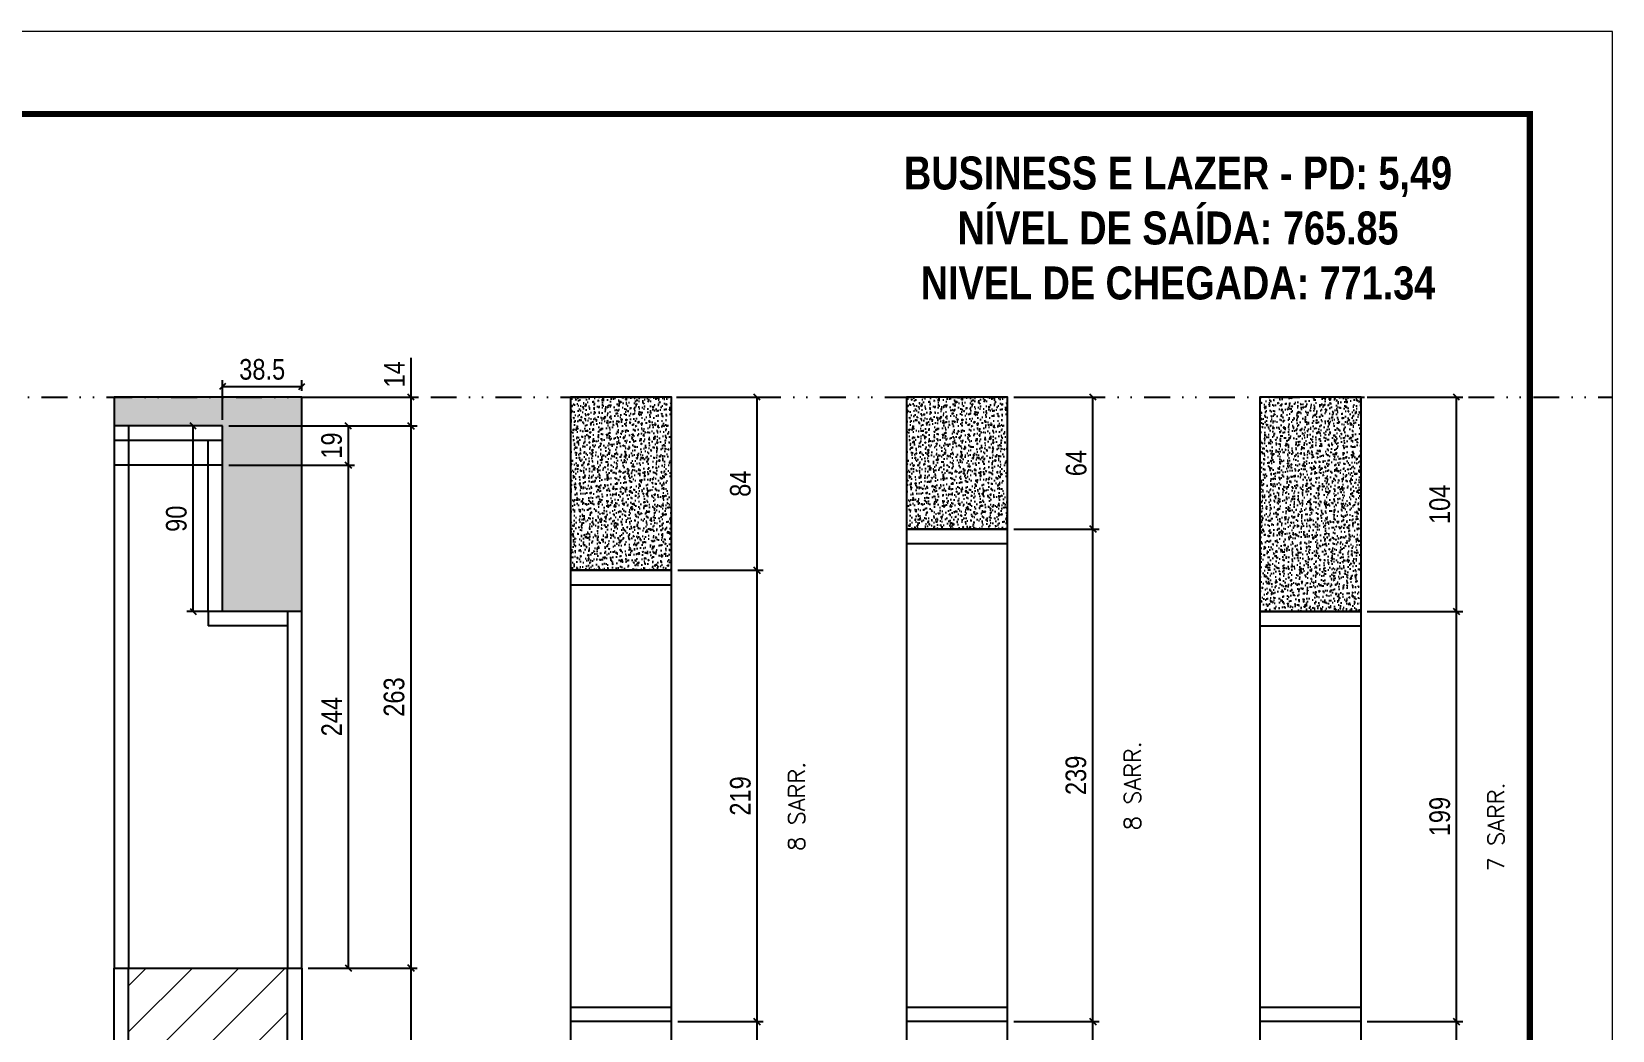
# Model space of a CAD drawing. Extents: x 13379 to 23315, y 867 to 16997.
# Drawn here: x 16703 to 17469, y 12918 to 13403 of the extents above; entities that cross this region are included whole.
import ezdxf

# ---------------------------------------------------------------- set-up
doc = ezdxf.new("R2010")
doc.units = 0
for name, pattern in [('DASHED', [0.75, 0.5, -0.25]), ('DIVIDE2', [0.625, 0.25, -0.125, 0, -0.125, 0, -0.125]), ('HIDDEN', [0.375, 0.25, -0.125])]:
    doc.linetypes.add(name, pattern=pattern)
for name, color, linetype in [('COTA', 241, 'Continuous'), ('NOMENCLATURA', 7, 'Continuous'), ('Nível', 160, 'Continuous'), ('Painéis', 200, 'Continuous'), ('SARR_2.2x7', 40, 'Continuous'), ('Sarrafo de Pressão', 42, 'HIDDEN')]:
    doc.layers.add(name, color=color, linetype=linetype)
for name, color, linetype, lineweight in [('Folhas', 255, 'Continuous', 9), ('Hachura', 251, 'Continuous', 9), ('SARRAFO DE PRESSAO', 251, 'DASHED', 9), ('Texto Seção', 7, 'Continuous', 15)]:
    doc.layers.add(name, color=color, linetype=linetype, lineweight=lineweight)
doc.styles.add('COTA TECNICA', font='techl___.ttf', dxfattribs={"height": 10})
doc.styles.add('ROMANC', font='techb___.ttf', dxfattribs={"height": 2.5})
doc.styles.add('ROMANS', font='romans.shx')
doc.dimstyles.new('PAINEL', dxfattribs={"dimtxt": 10, "dimasz": 3, "dimexe": 3, "dimexo": 3, "dimgap": 3, "dimtad": 1, "dimdec": 1, "dimzin": 12, "dimdsep": 46, "dimtxsty": 'COTA TECNICA', "dimblk1": 'OBLIQUE', "dimblk2": 'OBLIQUE', "dimsah": 1, "dimcen": 0.9, "dimclrd": 4, "dimclre": 4, "dimclrt": 240, "dimadec": 1, "dimazin": 3, "dimtfac": 1, "dimtdec": 1, "dimtmove": 0, "dimatfit": 3, "dimfxl": 1, "dimtolj": 1, "dimtzin": 12, "dimarcsym": 0})

# ---------------------------------------------------------------- blocks, each defined once
blk = doc.blocks.new('9999999999')
at = {"layer": 'Folhas'}
blk.add_lwpolyline([(98138.98, 34190.21), (99623.98, 34190.21), (99623.98, 35240.21), (98138.98, 35240.21)], close=True, dxfattribs=at)
at = {"layer": 'Folhas', "color": 30, "const_width": 3}
blk.add_lwpolyline([(98213.98, 34230.21), (99583.98, 34230.21), (99583.98, 35200.21), (98213.98, 35200.21)], close=True, dxfattribs=at)
blk = doc.blocks.new('_Oblique')
at = {"color": 0, "linetype": 'ByBlock', "lineweight": -2}
blk.add_line((-0.5, -0.5), (0.5, 0.5), dxfattribs=at)
blk = doc.blocks.new('*D378')
at = {"layer": 'COTA', "color": 4, "lineweight": -2, "transparency": 16777216}
for p, q in [((17179.21, 13225.44), (17220.65, 13225.44)), ((17217.65, 13161.44), (17217.65, 13225.44)), ((17179.21, 13161.44), (17220.65, 13161.44))]:
    blk.add_line(p, q, dxfattribs=at)
at = {"layer": 'Defpoints', "color": 0, "transparency": 16777216}
for p in [(17176.21, 13225.44), (17217.65, 13225.44), (17176.21, 13161.44)]:
    blk.add_point(p, dxfattribs=at)
at = {"layer": 'COTA', "color": 4, "lineweight": -2, "transparency": 16777216, "xscale": 3, "yscale": 3, "zscale": 3}
for p, rotation in [((17217.65, 13225.44), 90), ((17217.65, 13161.44), 270)]:
    blk.add_blockref('_Oblique', p, dxfattribs=dict(at, rotation=rotation))
at = {"layer": 'COTA', "color": 240, "transparency": 16777216, "insert": (17209.55, 13193.44), "char_height": 10, "attachment_point": 5, "rotation": 90, "style": 'COTA TECNICA'}
blk.add_mtext('\\A1;64', dxfattribs=at)
blk = doc.blocks.new('*D380')
at = {"layer": 'COTA', "color": 4, "lineweight": -2, "transparency": 16777216}
for p, q in [((17179.21, 12922.44), (17220.65, 12922.44)), ((17217.65, 12678.44), (17217.65, 12922.44)), ((17179.21, 12678.44), (17220.65, 12678.44))]:
    blk.add_line(p, q, dxfattribs=at)
at = {"layer": 'Defpoints', "color": 0, "transparency": 16777216}
for p in [(17176.21, 12922.44), (17217.65, 12922.44), (17176.21, 12678.44)]:
    blk.add_point(p, dxfattribs=at)
at = {"layer": 'COTA', "color": 4, "lineweight": -2, "transparency": 16777216, "xscale": 3, "yscale": 3, "zscale": 3}
for p, rotation in [((17217.65, 12922.44), 90), ((17217.65, 12678.44), 270)]:
    blk.add_blockref('_Oblique', p, dxfattribs=dict(at, rotation=rotation))
at = {"layer": 'COTA', "color": 240, "transparency": 16777216, "insert": (17209.58, 12800.44), "char_height": 10, "attachment_point": 5, "rotation": 90, "style": 'COTA TECNICA'}
blk.add_mtext('\\A1;244', dxfattribs=at)
blk = doc.blocks.new('*D360')
at = {"layer": 'COTA', "color": 4, "lineweight": -2, "transparency": 16777216}
for p, q in [((17350.63, 13225.44), (17396.92, 13225.44)), ((17393.92, 13121.44), (17393.92, 13225.44)), ((17350.63, 13121.44), (17396.92, 13121.44))]:
    blk.add_line(p, q, dxfattribs=at)
at = {"layer": 'Defpoints', "color": 0, "transparency": 16777216}
for p in [(17347.63, 13225.44), (17393.92, 13225.44), (17347.63, 13121.44)]:
    blk.add_point(p, dxfattribs=at)
at = {"layer": 'COTA', "color": 4, "lineweight": -2, "transparency": 16777216, "xscale": 3, "yscale": 3, "zscale": 3}
for p, rotation in [((17393.92, 13225.44), 90), ((17393.92, 13121.44), 270)]:
    blk.add_blockref('_Oblique', p, dxfattribs=dict(at, rotation=rotation))
at = {"layer": 'COTA', "color": 240, "transparency": 16777216, "insert": (17385.82, 13173.44), "char_height": 10, "attachment_point": 5, "rotation": 90, "style": 'COTA TECNICA'}
blk.add_mtext('\\A1;104', dxfattribs=at)
blk = doc.blocks.new('*D362')
at = {"layer": 'COTA', "color": 4, "lineweight": -2, "transparency": 16777216}
for p, q in [((17350.63, 12922.44), (17396.92, 12922.44)), ((17393.92, 12678.44), (17393.92, 12922.44)), ((17350.63, 12678.44), (17396.92, 12678.44))]:
    blk.add_line(p, q, dxfattribs=at)
at = {"layer": 'Defpoints', "color": 0, "transparency": 16777216}
for p in [(17347.63, 12922.44), (17393.92, 12922.44), (17347.63, 12678.44)]:
    blk.add_point(p, dxfattribs=at)
at = {"layer": 'COTA', "color": 4, "lineweight": -2, "transparency": 16777216, "xscale": 3, "yscale": 3, "zscale": 3}
for p, rotation in [((17393.92, 12922.44), 90), ((17393.92, 12678.44), 270)]:
    blk.add_blockref('_Oblique', p, dxfattribs=dict(at, rotation=rotation))
at = {"layer": 'COTA', "color": 240, "transparency": 16777216, "insert": (17385.85, 12800.44), "char_height": 10, "attachment_point": 5, "rotation": 90, "style": 'COTA TECNICA'}
blk.add_mtext('\\A1;244', dxfattribs=at)
blk = doc.blocks.new('*D363')
at = {"layer": 'COTA', "color": 4, "lineweight": -2, "transparency": 16777216}
for p, q in [((17350.63, 13121.44), (17396.92, 13121.44)), ((17393.92, 12922.44), (17393.92, 13121.44)), ((17350.63, 12922.44), (17396.92, 12922.44))]:
    blk.add_line(p, q, dxfattribs=at)
at = {"layer": 'Defpoints', "color": 0, "transparency": 16777216}
for p in [(17347.63, 13121.44), (17393.92, 13121.44), (17347.63, 12922.44)]:
    blk.add_point(p, dxfattribs=at)
at = {"layer": 'COTA', "color": 4, "lineweight": -2, "transparency": 16777216, "xscale": 3, "yscale": 3, "zscale": 3}
for p, rotation in [((17393.92, 13121.44), 90), ((17393.92, 12922.44), 270)]:
    blk.add_blockref('_Oblique', p, dxfattribs=dict(at, rotation=rotation))
at = {"layer": 'COTA', "color": 240, "transparency": 16777216, "insert": (17385.83, 13021.94), "char_height": 10, "attachment_point": 5, "rotation": 90, "style": 'COTA TECNICA'}
blk.add_mtext('\\A1;199', dxfattribs=at)
blk = doc.blocks.new('*D392')
at = {"layer": 'COTA', "color": 4, "linetype": 'ByBlock', "lineweight": -2, "transparency": 16777216}
for p, q in [((17179.21, 13161.44), (17220.65, 13161.44)), ((17217.65, 12922.44), (17217.65, 13161.44)), ((17179.21, 12922.44), (17220.65, 12922.44))]:
    blk.add_line(p, q, dxfattribs=at)
at = {"layer": 'Defpoints', "color": 0, "linetype": 'ByBlock', "transparency": 16777216}
for p in [(17176.21, 13161.44), (17217.65, 13161.44), (17176.21, 12922.44)]:
    blk.add_point(p, dxfattribs=at)
at = {"layer": 'COTA', "color": 4, "linetype": 'ByBlock', "lineweight": -2, "transparency": 16777216, "xscale": 3, "yscale": 3, "zscale": 3}
for p, rotation in [((17217.65, 13161.44), 90), ((17217.65, 12922.44), 270)]:
    blk.add_blockref('_Oblique', p, dxfattribs=dict(at, rotation=rotation))
at = {"layer": 'COTA', "color": 240, "linetype": 'ByBlock', "transparency": 16777216, "insert": (17209.41, 13041.94), "char_height": 10, "attachment_point": 5, "rotation": 90, "style": 'COTA TECNICA'}
blk.add_mtext('\\A1;239', dxfattribs=at)
blk = doc.blocks.new('*D398')
at = {"layer": 'COTA', "color": 4, "lineweight": -2, "transparency": 16777216}
for p, q in [((16837.06, 12948.44), (16890.01, 12948.44)), ((16887.01, 12800.44), (16887.01, 12948.44)), ((16837.06, 12800.44), (16890.01, 12800.44))]:
    blk.add_line(p, q, dxfattribs=at)
at = {"layer": 'Defpoints', "color": 0, "transparency": 16777216}
for p in [(16834.06, 12948.44), (16887.01, 12948.44), (16834.06, 12800.44)]:
    blk.add_point(p, dxfattribs=at)
at = {"layer": 'COTA', "color": 4, "lineweight": -2, "transparency": 16777216, "xscale": 3, "yscale": 3, "zscale": 3}
for p, rotation in [((16887.01, 12948.44), 90), ((16887.01, 12800.44), 270)]:
    blk.add_blockref('_Oblique', p, dxfattribs=dict(at, rotation=rotation))
at = {"layer": 'COTA', "color": 240, "transparency": 16777216, "insert": (16878.92, 12874.44), "char_height": 10, "attachment_point": 5, "rotation": 90, "style": 'COTA TECNICA'}
blk.add_mtext('\\A1;148', dxfattribs=at)
blk = doc.blocks.new('*D403')
at = {"layer": 'COTA', "color": 4, "lineweight": -2, "transparency": 16777216}
for p, q in [((16798.56, 13211.44), (16890.01, 13211.44)), ((16887.01, 12948.44), (16887.01, 13211.44)), ((16837.06, 12948.44), (16890.01, 12948.44))]:
    blk.add_line(p, q, dxfattribs=at)
at = {"layer": 'Defpoints', "color": 0, "transparency": 16777216}
for p in [(16795.56, 13211.44), (16887.01, 13211.44), (16834.06, 12948.44)]:
    blk.add_point(p, dxfattribs=at)
at = {"layer": 'COTA', "color": 4, "lineweight": -2, "transparency": 16777216, "xscale": 3, "yscale": 3, "zscale": 3}
for p, rotation in [((16887.01, 13211.44), 90), ((16887.01, 12948.44), 270)]:
    blk.add_blockref('_Oblique', p, dxfattribs=dict(at, rotation=rotation))
at = {"layer": 'COTA', "color": 240, "transparency": 16777216, "insert": (16878.79, 13079.94), "char_height": 10, "attachment_point": 5, "rotation": 90, "style": 'COTA TECNICA'}
blk.add_mtext('\\A1;263', dxfattribs=at)
blk = doc.blocks.new('*D404')
at = {"layer": 'COTA', "color": 4, "lineweight": -2, "transparency": 16777216}
for p, q in [((16887.01, 13225.44), (16887.01, 13244.56)), ((16837.06, 13225.44), (16890.01, 13225.44)), ((16887.01, 13211.44), (16887.01, 13225.44)), ((16798.56, 13211.44), (16890.01, 13211.44))]:
    blk.add_line(p, q, dxfattribs=at)
at = {"layer": 'Defpoints', "color": 0, "transparency": 16777216}
for p in [(16834.06, 13225.44), (16887.01, 13225.44), (16795.56, 13211.44)]:
    blk.add_point(p, dxfattribs=at)
at = {"layer": 'COTA', "color": 4, "lineweight": -2, "transparency": 16777216, "xscale": 3, "yscale": 3, "zscale": 3}
for p, rotation in [((16887.01, 13225.44), 90), ((16887.01, 13211.44), 270)]:
    blk.add_blockref('_Oblique', p, dxfattribs=dict(at, rotation=rotation))
at = {"layer": 'COTA', "color": 240, "transparency": 16777216, "insert": (16878.94, 13236.5), "char_height": 10, "attachment_point": 5, "rotation": 90, "style": 'COTA TECNICA'}
blk.add_mtext('\\A1;14', dxfattribs=at)
blk = doc.blocks.new('*D405')
at = {"layer": 'COTA', "color": 4, "lineweight": -2, "transparency": 16777216}
for p, q in [((16798.56, 13192.44), (16859.59, 13192.44)), ((16856.59, 12948.44), (16856.59, 13192.44)), ((16837.06, 12948.44), (16859.59, 12948.44))]:
    blk.add_line(p, q, dxfattribs=at)
at = {"layer": 'Defpoints', "color": 0, "transparency": 16777216}
for p in [(16795.56, 13192.44), (16856.59, 13192.44), (16834.06, 12948.44)]:
    blk.add_point(p, dxfattribs=at)
at = {"layer": 'COTA', "color": 4, "lineweight": -2, "transparency": 16777216, "xscale": 3, "yscale": 3, "zscale": 3}
for p, rotation in [((16856.59, 13192.44), 90), ((16856.59, 12948.44), 270)]:
    blk.add_blockref('_Oblique', p, dxfattribs=dict(at, rotation=rotation))
at = {"layer": 'COTA', "color": 240, "transparency": 16777216, "insert": (16848.52, 13070.44), "char_height": 10, "attachment_point": 5, "rotation": 90, "style": 'COTA TECNICA'}
blk.add_mtext('\\A1;244', dxfattribs=at)
blk = doc.blocks.new('*D406')
at = {"layer": 'COTA', "color": 4, "lineweight": -2, "transparency": 16777216}
for p, q in [((16798.56, 13211.44), (16859.59, 13211.44)), ((16856.59, 13192.44), (16856.59, 13211.44)), ((16798.56, 13192.44), (16859.59, 13192.44))]:
    blk.add_line(p, q, dxfattribs=at)
at = {"layer": 'Defpoints', "color": 0, "transparency": 16777216}
for p in [(16795.56, 13211.44), (16856.59, 13211.44), (16795.56, 13192.44)]:
    blk.add_point(p, dxfattribs=at)
at = {"layer": 'COTA', "color": 4, "lineweight": -2, "transparency": 16777216, "xscale": 3, "yscale": 3, "zscale": 3}
for p, rotation in [((16856.59, 13211.44), 90), ((16856.59, 13192.44), 270)]:
    blk.add_blockref('_Oblique', p, dxfattribs=dict(at, rotation=rotation))
at = {"layer": 'COTA', "color": 240, "transparency": 16777216, "insert": (16848.5, 13201.94), "char_height": 10, "attachment_point": 5, "rotation": 90, "style": 'COTA TECNICA'}
blk.add_mtext('\\A1;19', dxfattribs=at)
blk = doc.blocks.new('*D407')
at = {"layer": 'COTA', "color": 4, "lineweight": -2, "transparency": 16777216}
for p, q in [((16795.56, 13214.44), (16795.56, 13233.62)), ((16795.56, 13230.62), (16834.06, 13230.62)), ((16834.06, 13228.44), (16834.06, 13233.62))]:
    blk.add_line(p, q, dxfattribs=at)
at = {"layer": 'Defpoints', "color": 0, "transparency": 16777216}
for p in [(16834.06, 13230.62), (16834.06, 13225.44), (16795.56, 13211.44)]:
    blk.add_point(p, dxfattribs=at)
at = {"layer": 'COTA', "color": 4, "lineweight": -2, "transparency": 16777216, "xscale": 3, "yscale": 3, "zscale": 3, "rotation": 180}
blk.add_blockref('_Oblique', (16795.56, 13230.62), dxfattribs=at)
at = {"layer": 'COTA', "color": 4, "lineweight": -2, "transparency": 16777216, "xscale": 3, "yscale": 3, "zscale": 3}
blk.add_blockref('_Oblique', (16834.06, 13230.62), dxfattribs=at)
at = {"layer": 'COTA', "color": 240, "transparency": 16777216, "insert": (16814.81, 13238.86), "char_height": 10, "attachment_point": 5, "style": 'COTA TECNICA'}
blk.add_mtext('\\A1;38.5', dxfattribs=at)
blk = doc.blocks.new('*D408')
at = {"layer": 'COTA', "color": 4, "lineweight": -2, "transparency": 16777216}
for p, q in [((16792.56, 13211.44), (16778.35, 13211.44)), ((16781.35, 13121.44), (16781.35, 13211.44)), ((16792.56, 13121.44), (16778.35, 13121.44))]:
    blk.add_line(p, q, dxfattribs=at)
at = {"layer": 'Defpoints', "color": 0, "transparency": 16777216}
for p in [(16781.35, 13211.44), (16795.56, 13211.44), (16795.56, 13121.44)]:
    blk.add_point(p, dxfattribs=at)
at = {"layer": 'COTA', "color": 4, "lineweight": -2, "transparency": 16777216, "xscale": 3, "yscale": 3, "zscale": 3}
for p, rotation in [((16781.35, 13211.44), 90), ((16781.35, 13121.44), 270)]:
    blk.add_blockref('_Oblique', p, dxfattribs=dict(at, rotation=rotation))
at = {"layer": 'COTA', "color": 240, "transparency": 16777216, "insert": (16773.22, 13166.44), "char_height": 10, "attachment_point": 5, "rotation": 90, "style": 'COTA TECNICA'}
blk.add_mtext('\\A1;90', dxfattribs=at)
blk = doc.blocks.new('*D1222')
at = {"layer": 'COTA', "color": 4, "lineweight": -2, "transparency": 16777216}
for p, q in [((17016.34, 13225.44), (17057.78, 13225.44)), ((17054.78, 13141.44), (17054.78, 13225.44)), ((17016.34, 13141.44), (17057.78, 13141.44))]:
    blk.add_line(p, q, dxfattribs=at)
at = {"layer": 'Defpoints', "color": 0, "transparency": 16777216}
for p in [(17013.34, 13225.44), (17054.78, 13225.44), (17013.34, 13141.44)]:
    blk.add_point(p, dxfattribs=at)
at = {"layer": 'COTA', "color": 4, "lineweight": -2, "transparency": 16777216, "xscale": 3, "yscale": 3, "zscale": 3}
for p, rotation in [((17054.78, 13225.44), 90), ((17054.78, 13141.44), 270)]:
    blk.add_blockref('_Oblique', p, dxfattribs=dict(at, rotation=rotation))
at = {"layer": 'COTA', "color": 240, "transparency": 16777216, "insert": (17046.69, 13183.44), "char_height": 10, "attachment_point": 5, "rotation": 90, "style": 'COTA TECNICA'}
blk.add_mtext('\\A1;84', dxfattribs=at)
blk = doc.blocks.new('*D1224')
at = {"layer": 'COTA', "color": 4, "lineweight": -2, "transparency": 16777216}
for p, q in [((17016.34, 12922.44), (17057.78, 12922.44)), ((17054.78, 12678.44), (17054.78, 12922.44)), ((17016.34, 12678.44), (17057.78, 12678.44))]:
    blk.add_line(p, q, dxfattribs=at)
at = {"layer": 'Defpoints', "color": 0, "transparency": 16777216}
for p in [(17013.34, 12922.44), (17054.78, 12922.44), (17013.34, 12678.44)]:
    blk.add_point(p, dxfattribs=at)
at = {"layer": 'COTA', "color": 4, "lineweight": -2, "transparency": 16777216, "xscale": 3, "yscale": 3, "zscale": 3}
for p, rotation in [((17054.78, 12922.44), 90), ((17054.78, 12678.44), 270)]:
    blk.add_blockref('_Oblique', p, dxfattribs=dict(at, rotation=rotation))
at = {"layer": 'COTA', "color": 240, "transparency": 16777216, "insert": (17046.71, 12800.44), "char_height": 10, "attachment_point": 5, "rotation": 90, "style": 'COTA TECNICA'}
blk.add_mtext('\\A1;244', dxfattribs=at)
blk = doc.blocks.new('*D1226')
at = {"layer": 'COTA', "color": 4, "linetype": 'ByBlock', "lineweight": -2, "transparency": 16777216}
for p, q in [((17016.34, 13141.44), (17057.78, 13141.44)), ((17054.78, 12922.44), (17054.78, 13141.44)), ((17016.34, 12922.44), (17057.78, 12922.44))]:
    blk.add_line(p, q, dxfattribs=at)
at = {"layer": 'Defpoints', "color": 0, "linetype": 'ByBlock', "transparency": 16777216}
for p in [(17013.34, 13141.44), (17054.78, 13141.44), (17013.34, 12922.44)]:
    blk.add_point(p, dxfattribs=at)
at = {"layer": 'COTA', "color": 4, "linetype": 'ByBlock', "lineweight": -2, "transparency": 16777216, "xscale": 3, "yscale": 3, "zscale": 3}
for p, rotation in [((17054.78, 13141.44), 90), ((17054.78, 12922.44), 270)]:
    blk.add_blockref('_Oblique', p, dxfattribs=dict(at, rotation=rotation))
at = {"layer": 'COTA', "color": 240, "linetype": 'ByBlock', "transparency": 16777216, "insert": (17046.7, 13031.94), "char_height": 10, "attachment_point": 5, "rotation": 90, "style": 'COTA TECNICA'}
blk.add_mtext('\\A1;219', dxfattribs=at)

msp = doc.modelspace()

# ---------------------------------------------------------------- hatches: boundary and pattern name
at = {"layer": 'COTA'}
h = msp.add_hatch(dxfattribs=at)
h.set_pattern_fill('AR-CONC', color=256, scale=0.03)
h.set_pattern_definition([(50, (-141.126, 0), (5.4655401, -0.4781726), [0.5715, -6.2865]), (355, (-141.126, 0), (-1.0573026, 5.7317054), [0.4572, -5.0292175]), (100.451445, (-140.6705, -0.04), (4.4082374, 5.2535326), [0.4857003, -5.3427073]), (46.1842, (-141.126, 1.524), (8.1323712, -1.2612698), [0.85725, -9.42975]), (96.635558, (-140.448, 1.419), (7.122124, 7.4227837), [0.7285507, -8.0140682]), (351.18415, (-141.126, 1.524), (7.122124, 7.4227837), [0.685799, -7.543792]), (21, (-140.364, 1.143), (4.5484317, -3.0679559), [0.5715, -6.2865]), (326, (-140.364, 1.143), (1.8540609, 5.525639), [0.4572, -5.0292]), (71.451445, (-139.985, 0.8873), (6.4024926, 2.4576831), [0.4857003, -5.3426981]), (37.5, (-141.126, 0), (0.0926581, 2.53665117), [0, -4.96824, 0, -5.1054, 0, -5.04825]), (7.5, (-141.126, 0), (2.00458988, 3.00541724), [0, -2.91084, 0, -4.85394, 0, -1.92405]), (327.5, (-142.8252, 0), (4.06771786, -0.17186232), [0, -1.905, 0, -5.9436, 0, -7.8867]), (317.5, (-143.5872, 0), (4.44387544, 0.76279473), [0, -2.4765, 0, -3.94716, 0, -5.6007])])
h.paths.add_polyline_path([(16795.56, 13121.44), (16834.06, 13121.44), (16834.06, 13225.44), (16743.06, 13225.44), (16743.06, 13211.44), (16795.56, 13211.44)])
at = {"layer": 'COTA', "linetype": 'ByBlock'}
h = msp.add_hatch(dxfattribs=at)
h.set_pattern_fill('AR-CONC', color=256, scale=0.03)
h.set_pattern_definition([(50, (-113162.2537, -18286.118), (5.46554007, -0.47817257), [0.5715, -6.2865]), (355, (-113162.2537, -18286.118), (-1.05730264, 5.73170536), [0.4572, -5.02921753]), (100.4514447, (-113161.798, -18286.158), (4.40823741, 5.25353256), [0.48570026, -5.34270734]), (46.1842, (-113162.2537, -18284.594), (8.13237123, -1.26126984), [0.85725, -9.42975]), (96.6355576, (-113161.576, -18284.699), (7.122124, 7.42278374), [0.7285507, -8.01406824]), (351.184151, (-113162.254, -18284.594), (7.122124, 7.42278374), [0.685799, -7.54379196]), (21, (-113161.4917, -18284.975), (4.54843174, -3.06795595), [0.5715, -6.2865]), (326, (-113161.4917, -18284.975), (1.85406085, 5.52563898), [0.4572, -5.0292]), (71.451445, (-113161.1126, -18285.231), (6.40249258, 2.45768307), [0.48570026, -5.34269813]), (37.5, (-113162.2537, -18286.1182), (0.092658098, 2.536651166), [0, -4.96824, 0, -5.1054, 0, -5.04825]), (7.5, (-113162.2537, -18286.1182), (2.004589875, 3.005417245), [0, -2.91084, 0, -4.85394, 0, -1.92405]), (327.5, (-113163.953, -18286.1182), (4.067717855, -0.17186232), [0, -1.905, 0, -5.9436, 0, -7.8867]), (317.5, (-113164.715, -18286.1182), (4.44387544, 0.76279473), [0, -2.4765, 0, -3.94716, 0, -5.6007])])
h.paths.add_polyline_path([(17013.34, 13225.44), (16964.34, 13225.44), (16964.34, 13141.44), (17013.34, 13141.44)])
h = msp.add_hatch(dxfattribs=at)
h.set_pattern_fill('AR-CONC', color=256, scale=0.03)
h.set_pattern_definition([(50, (-112999.384, -18286.118), (5.46554007, -0.47817257), [0.5715, -6.2865]), (355, (-112999.384, -18286.118), (-1.05730264, 5.73170536), [0.4572, -5.02921753]), (100.4514447, (-112998.9284, -18286.158), (4.40823741, 5.25353256), [0.48570026, -5.34270734]), (46.1842, (-112999.384, -18284.594), (8.13237123, -1.26126984), [0.85725, -9.42975]), (96.6355576, (-112998.706, -18284.699), (7.122124, 7.42278374), [0.7285507, -8.01406824]), (351.184151, (-112999.384, -18284.594), (7.122124, 7.42278374), [0.685799, -7.54379196]), (21, (-112998.622, -18284.975), (4.54843174, -3.06795595), [0.5715, -6.2865]), (326, (-112998.622, -18284.975), (1.85406085, 5.52563898), [0.4572, -5.0292]), (71.451445, (-112998.243, -18285.231), (6.40249258, 2.45768307), [0.48570026, -5.34269813]), (37.5, (-112999.3839, -18286.1182), (0.092658098, 2.536651166), [0, -4.96824, 0, -5.1054, 0, -5.04825]), (7.5, (-112999.384, -18286.1182), (2.004589875, 3.005417245), [0, -2.91084, 0, -4.85394, 0, -1.92405]), (327.5, (-113001.0831, -18286.1182), (4.067717855, -0.17186232), [0, -1.905, 0, -5.9436, 0, -7.8867]), (317.5, (-113001.845, -18286.1182), (4.44387544, 0.76279473), [0, -2.4765, 0, -3.94716, 0, -5.6007])])
h.paths.add_polyline_path([(17176.21, 13225.44), (17127.21, 13225.44), (17127.21, 13161.44), (17176.21, 13161.44)])
h = msp.add_hatch(dxfattribs=at)
h.set_pattern_fill('AR-CONC', color=256, scale=0.03)
h.set_pattern_definition([(50, (-113014.0054, -18246.118), (5.46554007, -0.47817257), [0.5715, -6.2865]), (355, (-113014.0054, -18246.118), (-1.05730264, 5.73170536), [0.4572, -5.02921753]), (100.4514447, (-113013.55, -18246.158), (4.40823741, 5.25353256), [0.48570026, -5.34270734]), (46.1842, (-113014.0054, -18244.594), (8.13237123, -1.26126984), [0.85725, -9.42975]), (96.6355576, (-113013.328, -18244.699), (7.122124, 7.42278374), [0.7285507, -8.01406824]), (351.184151, (-113014.0054, -18244.594), (7.122124, 7.42278374), [0.685799, -7.54379196]), (21, (-113013.2434, -18244.975), (4.54843174, -3.06795595), [0.5715, -6.2865]), (326, (-113013.2434, -18244.975), (1.85406085, 5.52563898), [0.4572, -5.0292]), (71.451445, (-113012.8644, -18245.231), (6.40249258, 2.45768307), [0.48570026, -5.34269813]), (37.5, (-113014.0054, -18246.1182), (0.092658098, 2.536651166), [0, -4.96824, 0, -5.1054, 0, -5.04825]), (7.5, (-113014.0054, -18246.1182), (2.004589875, 3.005417245), [0, -2.91084, 0, -4.85394, 0, -1.92405]), (327.5, (-113015.7047, -18246.1182), (4.067717855, -0.17186232), [0, -1.905, 0, -5.9436, 0, -7.8867]), (317.5, (-113016.4667, -18246.1182), (4.44387544, 0.76279473), [0, -2.4765, 0, -3.94716, 0, -5.6007])])
h.paths.add_polyline_path([(17347.63, 13225.44), (17298.63, 13225.44), (17298.63, 13121.44), (17347.63, 13121.44)])
at = {"layer": 'Hachura', "linetype": 'ByBlock'}
h = msp.add_hatch(dxfattribs=at)
h.set_pattern_fill('ANSI31', color=256, scale=5)
h.set_pattern_definition([(45, (-141.126, 0), (-11.22532, 11.22532), [])])
h.paths.add_polyline_path([(16750.06, 12678.44), (16827.06, 12678.44), (16827.06, 12800.44), (16750.06, 12800.44)])
h.paths.add_polyline_path([(16750.06, 12800.44), (16827.06, 12800.44), (16827.06, 12948.44), (16750.06, 12948.44)])

# ---------------------------------------------------------------- linework, layer by layer
at = {"layer": 'COTA'}
for p, q in [((16834.06, 13225.44), (16743.06, 13225.44)), ((16743.06, 13225.44), (16743.06, 13211.44)), ((16834.06, 13121.44), (16834.06, 13225.44)), ((16795.56, 13121.44), (16788.56, 13121.44)), ((16788.56, 13121.44), (16788.56, 13114.44))]:
    msp.add_line(p, q, dxfattribs=at)
at = {"layer": 'COTA', "linetype": 'ByBlock'}
for points in [[(16964.34, 13141.44), (17013.34, 13141.44), (17013.34, 13225.44), (16964.34, 13225.44)], [(17127.21, 13161.44), (17176.21, 13161.44), (17176.21, 13225.44), (17127.21, 13225.44)], [(17298.63, 13121.44), (17347.63, 13121.44), (17347.63, 13225.44), (17298.63, 13225.44)]]:
    msp.add_lwpolyline(points, close=True, dxfattribs=at)
at = {"layer": 'Nível', "color": 4, "linetype": 'DIVIDE2', "ltscale": 50}
msp.add_line((15984.5, 13225.44), (17469.5, 13225.44), dxfattribs=at)
at = {"layer": 'Painéis'}
for p, q in [((16795.56, 13211.44), (16743.06, 13211.44)), ((16743.06, 13211.44), (16743.06, 12948.44)), ((16795.56, 13121.44), (16795.56, 13211.44)), ((16795.56, 13192.44), (16743.06, 13192.44)), ((16834.06, 13121.44), (16795.56, 13121.44)), ((16834.06, 12948.44), (16834.06, 13121.44)), ((16743.06, 12948.44), (16834.06, 12948.44)), ((16743.06, 12800.44), (16743.06, 12948.44)), ((16743.06, 12948.44), (16834.06, 12948.44)), ((16834.06, 12948.44), (16834.06, 12800.44)), ((17013.34, 12922.44), (16964.34, 12922.44)), ((17176.21, 12922.44), (17127.21, 12922.44)), ((17347.63, 12922.44), (17298.63, 12922.44))]:
    msp.add_line(p, q, dxfattribs=at)
for points in [[(17127.21, 12678.44), (17176.21, 12678.44), (17176.21, 13161.44), (17127.21, 13161.44)], [(16964.34, 12678.44), (17013.34, 12678.44), (17013.34, 13141.44), (16964.34, 13141.44)], [(17298.63, 12678.44), (17347.63, 12678.44), (17347.63, 13121.44), (17298.63, 13121.44)]]:
    msp.add_lwpolyline(points, close=True, dxfattribs=at)
at = {"layer": 'SARR_2.2x7', "linetype": 'ByBlock'}
for p, q in [((16795.56, 13204.44), (16743.06, 13204.44)), ((16788.56, 13121.44), (16788.56, 13204.44)), ((17127.21, 13154.44), (17176.21, 13154.44)), ((16964.34, 13134.44), (17013.34, 13134.44)), ((16827.06, 13114.44), (16788.56, 13114.44)), ((17298.63, 13114.44), (17347.63, 13114.44)), ((16964.34, 12929.44), (17013.34, 12929.44)), ((17127.21, 12929.44), (17176.21, 12929.44)), ((17298.63, 12929.44), (17347.63, 12929.44))]:
    msp.add_line(p, q, dxfattribs=at)
at = {"layer": 'Sarrafo de Pressão'}
for p, q in [((16750.06, 13211.44), (16750.06, 12948.44)), ((16827.06, 13121.44), (16827.06, 12948.44)), ((16750.06, 12800.44), (16750.06, 12948.44)), ((16827.06, 12800.44), (16827.06, 12948.44))]:
    msp.add_line(p, q, dxfattribs=at)

# ---------------------------------------------------------------- block references
at = {"layer": 'SARRAFO DE PRESSAO', "color": 6, "linetype": 'ByBlock'}
msp.add_blockref('9999999999', (-82154.48, -21837.41), dxfattribs=at)

# ---------------------------------------------------------------- texts
at = {"layer": 'NOMENCLATURA', "color": 2, "insert": (17258.88, 13368.86), "char_height": 16, "attachment_point": 2, "style": 'ROMANC'}
msp.add_mtext_dynamic_manual_height_columns('\\PBUSINESS E LAZER - PD: 5,49\\PNÍVEL DE SAÍDA: 765.85\\PNIVEL DE CHEGADA: 771.34', width=376.0554, gutter_width=1, heights=[0], dxfattribs=at)
at = {"layer": 'Texto Seção', "linetype": 'Continuous', "style": 'ROMANS'}
for s, p in [('8 SARR.', (17240.82, 13015.32)), ('8 SARR.', (17077.95, 13005.32)), ('7 SARR.', (17417.09, 12995.32))]:
    msp.add_text(s, height=8, rotation=90, dxfattribs=at).set_placement(p)

# ---------------------------------------------------------------- dimensions: what is measured, and where the dimension line sits
at = {"layer": 'COTA'}
dim = msp.add_linear_dim(base=(16834.06, 13230.62), p1=(16795.56, 13211.44), p2=(16834.06, 13225.44), dimstyle='PAINEL', dxfattribs=at)
dim.commit()
dim.dimension.update_dxf_attribs({"geometry": '*D407', "text_midpoint": (16814.81, 13238.86)})
for base, p1, p2, picture, middle in [((16887.01, 13225.44), (16795.56, 13211.44), (16834.06, 13225.44), '*D404', (16878.94, 13236.5)), ((16781.35, 13211.44), (16795.56, 13121.44), (16795.56, 13211.44), '*D408', (16773.22, 13166.44)), ((16887.01, 13211.44), (16834.06, 12948.44), (16795.56, 13211.44), '*D403', (16878.79, 13079.94)), ((16856.59, 13192.44), (16834.06, 12948.44), (16795.56, 13192.44), '*D405', (16848.52, 13070.44)), ((16887.01, 12948.44), (16834.06, 12800.44), (16834.06, 12948.44), '*D398', (16878.92, 12874.44))]:
    dim = msp.add_linear_dim(base=base, p1=p1, p2=p2, angle=90, dimstyle='PAINEL', dxfattribs=at)
    dim.commit()
    dim.dimension.update_dxf_attribs({"geometry": picture, "text_midpoint": middle})
for base, p1, p2, override, picture, middle in [((17054.78, 13225.44), (17013.34, 13141.44), (17013.34, 13225.44), {"dimarcsym": 2}, '*D1222', (17046.69, 13183.44)), ((17217.65, 13225.44), (17176.21, 13161.44), (17176.21, 13225.44), {"dimarcsym": 2}, '*D378', (17209.55, 13193.44)), ((17393.92, 13225.44), (17347.63, 13121.44), (17347.63, 13225.44), {"dimarcsym": 2}, '*D360', (17385.82, 13173.44)), ((16856.59, 13211.44), (16795.56, 13192.44), (16795.56, 13211.44), {"dimtmove": 1}, '*D406', (16848.5, 13201.94)), ((17393.92, 13121.44), (17347.63, 12922.44), (17347.63, 13121.44), {"dimarcsym": 2}, '*D363', (17385.83, 13021.94)), ((17054.78, 12922.44), (17013.34, 12678.44), (17013.34, 12922.44), {"dimarcsym": 2}, '*D1224', (17046.71, 12800.44)), ((17217.65, 12922.44), (17176.21, 12678.44), (17176.21, 12922.44), {"dimarcsym": 2}, '*D380', (17209.58, 12800.44)), ((17393.92, 12922.44), (17347.63, 12678.44), (17347.63, 12922.44), {"dimarcsym": 2}, '*D362', (17385.85, 12800.44))]:
    dim = msp.add_linear_dim(base=base, p1=p1, p2=p2, angle=90, dimstyle='PAINEL', override=override, dxfattribs=at)
    dim.commit()
    dim.dimension.update_dxf_attribs({"geometry": picture, "text_midpoint": middle})
at = {"layer": 'COTA', "linetype": 'ByBlock'}
for base, p1, p2, picture, middle in [((17217.65, 13161.44), (17176.21, 12922.44), (17176.21, 13161.44), '*D392', (17209.41, 13041.94)), ((17054.78, 13141.44), (17013.34, 12922.44), (17013.34, 13141.44), '*D1226', (17046.7, 13031.94))]:
    dim = msp.add_linear_dim(base=base, p1=p1, p2=p2, angle=90, dimstyle='PAINEL', dxfattribs=at)
    dim.commit()
    dim.dimension.update_dxf_attribs({"geometry": picture, "text_midpoint": middle})

doc.saveas('drawing.dxf')
